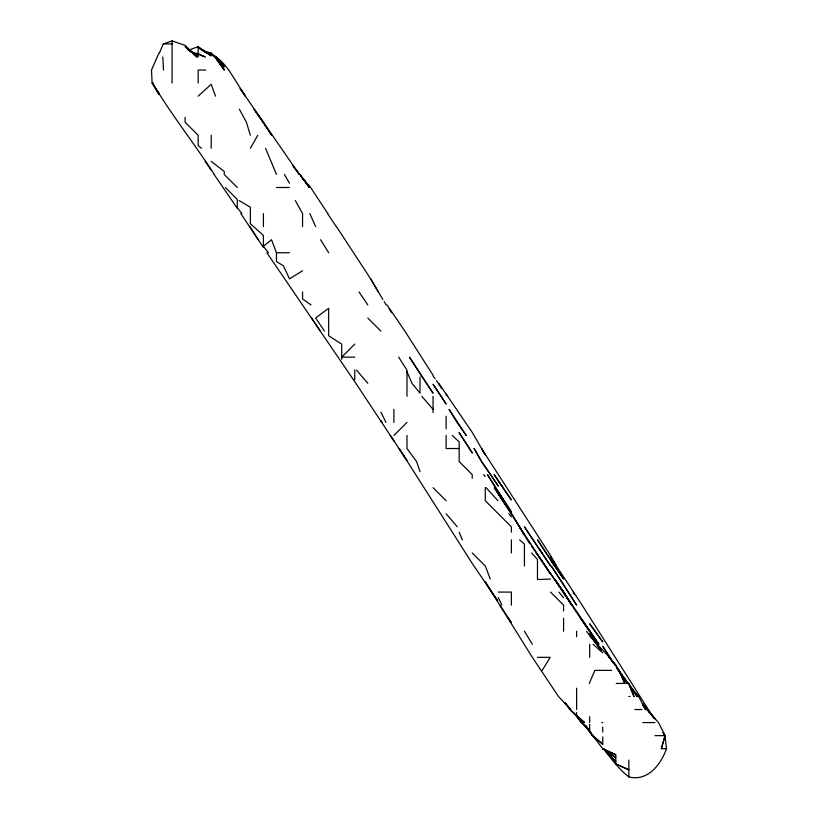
<?xml version="1.0" encoding="UTF-8"?>
<svg xmlns="http://www.w3.org/2000/svg" width="818" height="818" viewBox="0 0 818 818"><rect width="100%" height="100%" fill="white"/><g stroke="black" fill="none" stroke-linecap="round" stroke-linejoin="round"><path stroke-width="1.23" d="M666.506 748.685L661.333 748.685L664.993 735.638L663.112 732.621L664.993 735.638L666.506 748.685C661.097 764.206 647.641 781.896 628.837 776.906C618.807 769.196 611.169 758.644 603.48 748.685L615.78 761.732L603.234 748.685L615.78 757.754L602.692 748.685L589.676 731.507M661.333 748.685L665.187 735.638L658.49 722.58L642.692 704.359L654.932 718.858L647.549 709.533M589.246 683.429L594.88 670.382L611.557 670.382M159.479 52.853L163.252 43.937L172.056 40.9L185.103 45.379L196.954 56.984L185.103 46.493L198.161 56.984L193.14 53.436M158.999 52.925L151.494 70.041L152.117 83.088L158.999 94.438L152.577 83.088C171.248 114.694 194.449 143.528 214.316 174.449M250.359 148.344L257.762 135.297M542.211 670.382L550.238 657.335L537.477 657.335M354.767 344.112L341.719 357.159L354.767 357.159M393.918 435.462L406.975 422.415M198.161 96.146L211.208 84.295L215.502 96.146M268.447 252.752L263.406 246.341L271.504 239.705L276.464 252.752L276.464 261.525L283.376 265.799L289.511 278.856L302.568 270.778M188.661 50.164L198.161 46.667L211.208 55.88L198.161 47.239L211.208 55.307L199.244 48.282M550.534 579.021L537.477 579.553L537.477 559.461L531.598 552.927M163.252 43.937L172.056 43.937M205.717 70.041L198.161 70.041L198.161 83.088M152.117 83.088L153.344 83.088M276.464 187.496L289.511 187.496M276.464 252.752L289.511 252.752M459.174 448.52L446.127 448.52L446.127 435.462M498.326 592.079L511.383 592.079L511.383 605.126M617.14 668.459L619.114 670.382L627.222 683.429L628.837 683.695L633.991 696.486L628.837 683.695M616.251 683.429L627.222 683.429L619.011 671.384M628.837 696.486L629.983 696.486M629.523 685.627L637.14 696.486L638.694 696.486L645.474 709.533L646.782 709.533L642.58 703.817L647.58 709.533M634.85 709.533L641.885 709.533M601.751 722.58L602.733 722.58M642.795 722.58L654.932 722.58M654.932 735.638L665.187 735.638M192.22 52.495L198.161 53.651L205.257 56.984L199.336 54.694M202.905 50.828L211.208 53.047L215.379 56.984L224.255 70.041L215.114 56.984L224.255 69.612L215.011 56.984L213.109 55.706M195.788 54.806L198.161 55.624L187.281 49.06M205.277 52.403L211.208 54.52L203.59 51.105M213.375 55.522C224.224 61.299 230.696 73.027 237.108 83.088L245.38 96.146L240.247 88.927M615.78 754.748L602.733 748.726L615.78 754.748L615.78 762.805M203.59 51.197L211.208 54.724L199.244 48.242M216.085 56.984L213.161 55.522L216.064 56.984L224.255 66.769L216.085 56.984L211.208 54.019M239.081 200.553L250.359 207.22L250.359 223.723L263.406 235.431L263.406 246.341M188.12 49.878L191.126 52.015M311.024 304.961L302.568 298.959L302.568 291.903M570.023 709.533L576.629 716.169L584.665 722.58L569.819 709.533L564.972 702.693M201.565 148.344L198.161 145.563L198.161 135.297L185.103 122.24L185.103 117.342M602.733 744.257L592.559 735.638L589.676 731.619L592.805 735.638L602.733 744.257L602.733 736.885M519.624 539.87L524.43 544.082L524.43 565.974M300.952 176.555L310.635 187.496L327.844 213.6M593.04 644.277L602.733 652.815M452.211 435.462L459.174 441.822L459.174 461.567L472.221 474.614L472.221 478.295M589.676 724.359L589.676 730.331L581.332 722.58L576.629 715.617L581.404 722.58L573.5 712.458M225.318 187.496L237.312 199.377L237.312 207.711L241.975 213.6M237.312 187.496L224.255 174.449L224.255 171.432L211.208 161.391M367.814 318.008L380.871 331.055M550.534 592.079L563.582 605.126L563.582 611.015M433.07 487.671L446.127 500.718M472.221 552.927L485.279 565.974L490.258 579.021M589.676 730.331L582.079 722.58L592.764 735.638L582.651 722.58M486.015 487.671L497.978 500.718M642.703 704.891L646.782 709.533M586.567 631.23C595.187 643.817 607.385 653.285 615.78 665.893L609.042 657.335L615.78 664.707L618.449 670.382L628.03 683.429L617.181 668.408M421.843 396.311L433.07 409.368M356.607 370.206L367.814 383.264M446.127 513.765L457.282 526.823M589.676 635.371L601.332 650.351L589.676 634.093L601.332 650.351M483.622 474.614L485.279 476.597M629.594 685.556L638.694 696.486M642.662 703.848L649.4 712.56M508.816 513.765L511.383 516.904M302.568 178.467L309.94 187.496L292.517 165.124M558.919 592.079L563.582 597.774M565.166 702.693L570.708 709.533L558.479 696.486L532.334 657.335L485.279 581.935L497.671 600.852L472.221 563.428L399.123 448.52L406.975 460.606L355.82 383.264L266.913 252.752M584.993 725.494L589.676 731.312M327.589 213.6L336.239 226.647M619.103 671.384L628.398 683.429M240.185 88.589L299.347 174.449L294.051 167.424M433.07 376.004L435.145 378.724M436.536 380.544L441.74 388.703M589.676 631.435L577.283 613.602M240.829 213.6L263.406 247.476M616.445 666.782L619.114 670.382L624.737 683.429L619.114 670.382M590.391 632.416L598.96 644.277L554.553 579.021L563.582 592.191M564.256 593.275L571.69 605.126L563.582 592.079L550.534 573.643L563.582 591.854L576.629 612.692M388.979 308.877L391.802 312.803M503.08 487.671L494.133 474.614L511.383 499.951L498.326 480.984M302.568 178.089L309.255 187.496L300.042 174.449M554.338 579.021L571.639 605.126M438.765 383.264L472.221 432.354L485.279 454.869L481.505 448.52L550.534 555.494L556.424 565.974L550.534 556.966L582.099 605.126L653.654 717.907M249.94 226.647L258.222 239.705M541.976 552.927L538.121 547.385L550.534 565.811L524.43 526.823L537.477 546.455M214.112 174.449L237.312 208.386M585.616 725.515L587.651 728.449M554.584 565.974L563.582 579.021L537.477 539.87L554.584 565.974L550.534 560.033M519.645 526.823L494.256 487.671L511.547 513.765L524.43 534.992L519.481 526.823L550.534 573.694L531.352 545.892M387.057 304.961L404.838 331.055L433.07 375.237M311.627 318.008L320.267 331.055M511.383 513.5L498.326 494.246M545.279 565.974L550.534 574.021L536.363 552.927M585.616 725.556L587.651 728.531M205.257 161.391L211.208 170.164M382.855 299.49L370.646 278.856L336.474 226.647M527.968 540.872L530.003 543.888M359.01 291.903L367.814 304.961M324.449 331.055L315.615 318.008L328.662 308.253L328.662 335.769L341.719 344.112L341.719 359.317M628.837 684.093L637.14 696.486M498.326 492.16L487.426 474.614L511.383 511.894L498.326 492.16L503.919 500.718M508.336 618.173L511.383 622.743L499.921 605.126M446.127 394.031L447.64 396.311M613.745 663.47L602.733 646.179L613.776 663.398M398.683 357.159L406.975 370.206L406.975 396.311M525.003 536.189L527.283 539.87M320.615 239.705L328.662 252.752M511.567 513.765L524.43 535.269M524.43 631.23L532.365 644.277M384.174 301.678L386.157 304.961M616.312 666.782L618.449 670.382M370.646 278.856L378.274 291.903M284.408 174.449L289.511 183.263M295.318 200.553L302.568 213.6L302.568 226.647M642.478 703.981L645.474 709.533M239.367 109.193L246.412 122.24L250.359 135.297M573.183 592.079L574.338 594.297M380.871 412.067L385.984 422.415M498.326 597.549L501.863 605.126M309.797 213.6L315.615 226.525M265.574 148.344L276.464 174.449M459.174 532.303L462.436 539.87M406.975 371.669L411.914 383.264L420.023 393.131L420.023 376.934M420.023 471.618L416.566 461.567L406.975 448.52L406.975 435.462M162.802 56.984L163.528 70.041M628.837 760.055L628.837 776.906M602.733 727.141L602.733 732.079M589.676 644.277L589.676 657.335M589.676 716.66L589.676 722.58M576.629 631.23L576.629 636.741M576.629 688.194L576.629 709.533M576.629 712.55L576.629 716.169M563.582 618.173L563.582 631.23M511.383 532.099L511.383 526.823L485.279 500.718L485.279 487.671M511.383 539.87L511.383 552.927M446.127 416.219L446.127 428.785M433.07 396.311L433.07 412.62M393.918 409.368L393.918 422.415M354.767 369.838L354.767 379.736M263.406 213.6L263.406 226.647M211.208 53.047L211.208 53.927M211.208 135.297L211.208 148.344M198.161 46.667L198.161 54.233M172.056 40.9L172.056 83.088M628.837 769.81L615.78 763.951L628.837 769.81M647.283 709.533L642.651 704.799L647.283 709.533M608.244 753.705L606.731 751.701L608.255 753.705M595.115 631.23L589.676 623.786L602.733 641.956L595.115 631.23M263.406 122.168L254.02 109.193L271.74 135.297L263.457 122.24M490.534 474.614L481.557 461.567L474.133 448.52L481.557 461.567L498.326 486.158L490.524 474.614M589.676 630.954L580.606 618.173L598.428 644.277L589.676 630.954M466.229 435.462L457.017 422.415L449.051 409.368L466.229 435.462M472.221 452.916L459.174 432.63L472.221 452.916M563.582 584.676L551.25 565.974L576.629 605.126L563.582 584.676M426.352 383.264L409.44 357.159L433.07 393.192L426.444 383.264M393.918 440.82L390.288 435.462L393.918 440.82M441.168 396.311L433.07 384.245L446.127 404.061L441.168 396.311M381.965 422.415L380.871 420.759L381.883 422.415M158.999 93.467L157.854 91.391L158.999 93.467"/></g></svg>
